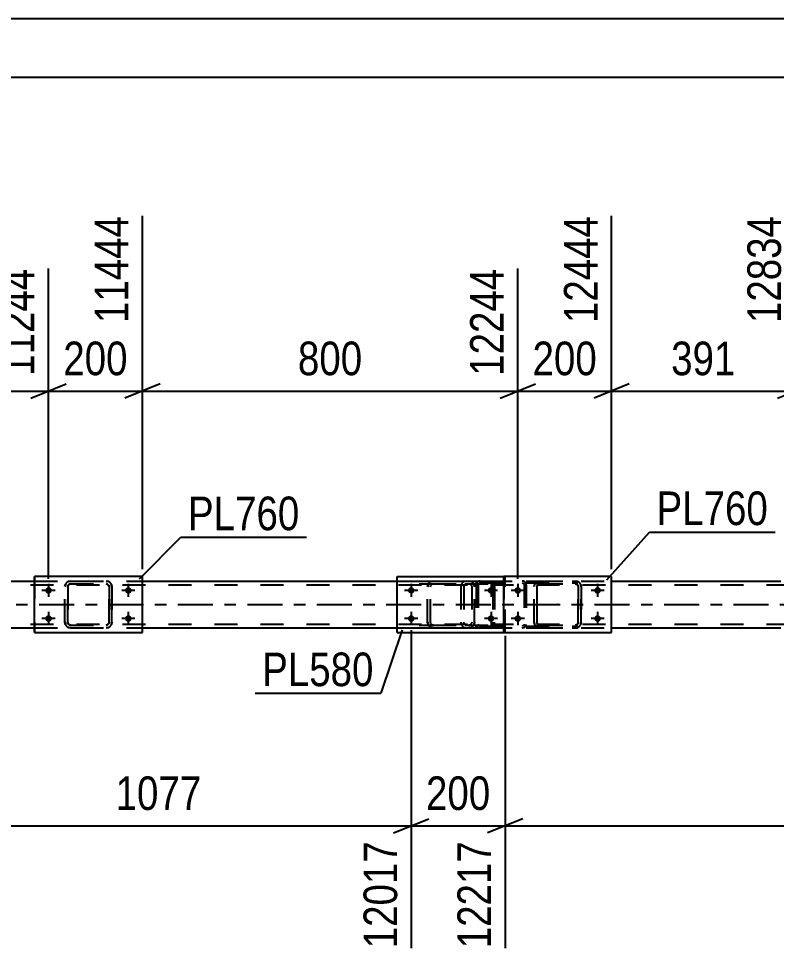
# Model space of a CAD drawing. Header units: millimetres. Extents: x -598 to 243, y -441 to 153.
# Drawn here: x -106.7 to -42.1, y 73.1 to 153 of the extents above; entities that cross this region are included whole.
import ezdxf

# ---------------------------------------------------------------- set-up
doc = ezdxf.new("R2010")
doc.units = ezdxf.units.MM
doc.linetypes.add('DXK_LINE_DOT2', pattern=[3.9198, 1.9599, -1.9599])
doc.linetypes.add('DXK_LINE_DOT3', pattern=[5.9187, 2.979, -0.9799, 0.9799, -0.9799])
doc.styles.add('Arial Narrow', font='ARIALN.TTF', dxfattribs={"height": 0.2})

# ---------------------------------------------------------------- blocks, each defined once
blk = doc.blocks.new('Unknown-318889849-1133')
at = {"color": 5, "linetype": 'Continuous'}
for p, q in [((243.023, 152.993), (-597.977, 152.993)), ((238.023, 147.993), (-592.977, 147.993))]:
    blk.add_line(p, q, dxfattribs=at)
blk = doc.blocks.new('Part-318889849-64230 - 64094')
at = {"color": 2, "linetype": 'Continuous'}
for p, q in [((-105.34, 100.637), (-105.34, 105.437)), ((-105.34, 105.437), (-105.34, 105.437)), ((-96.14, 105.437), (-105.34, 105.437)), ((-96.14, 100.637), (-96.14, 105.437)), ((-105.34, 100.637), (-105.34, 100.637)), ((-105.34, 100.637), (-96.14, 100.637))]:
    blk.add_line(p, q, dxfattribs=at)
at = {"color": 7, "linetype": 'DXK_LINE_DOT2'}
for p, q in [((-105.34, 105.437), (-105.34, 100.637)), ((-105.34, 105.437), (-105.34, 105.437)), ((-96.14, 100.637), (-96.14, 105.437)), ((-105.34, 100.637), (-105.34, 100.637))]:
    blk.add_line(p, q, dxfattribs=at)
blk = doc.blocks.new('Part-318889849-64102 - 64094')
at = {"color": 7, "linetype": 'DXK_LINE_DOT2'}
for p, q in [((-513.338, 104.717), (-1.547, 104.717)), ((-105.34, 105.037), (-96.14, 105.037)), ((-74.428, 105.037), (-56.146, 105.037)), ((-513.338, 101.357), (-1.547, 101.357)), ((-105.34, 101.037), (-96.14, 101.037)), ((-74.428, 101.037), (-56.146, 101.037))]:
    blk.add_line(p, q, dxfattribs=at)
at = {"color": 2, "linetype": 'Continuous'}
for p, q in [((-116.309, 105.037), (-105.34, 105.037)), ((-96.14, 105.037), (-74.428, 105.037)), ((-56.146, 105.037), (-41.716, 105.037)), ((-116.309, 101.037), (-105.34, 101.037)), ((-96.14, 101.037), (-74.428, 101.037)), ((-56.146, 101.037), (-41.716, 101.037))]:
    blk.add_line(p, q, dxfattribs=at)
at = {"color": 7, "linetype": 'DXK_LINE_DOT3'}
blk.add_line((-513.338, 103.037), (-1.547, 103.037), dxfattribs=at)
blk = doc.blocks.new('Part-318889849-64194 - 64094')
at = {"color": 7, "linetype": 'DXK_LINE_DOT2'}
for p, q in [((-71.828, 104.556), (-71.792, 104.74)), ((-71.792, 104.74), (-71.828, 104.556)), ((-71.588, 104.556), (-71.57, 104.648)), ((-71.57, 104.648), (-71.518, 104.726)), ((-71.532, 105), (-71.348, 105.036)), ((-71.348, 105.036), (-71.532, 105)), ((-71.518, 104.726), (-71.44, 104.778)), ((-71.44, 104.778), (-71.348, 104.796)), ((-71.348, 105.036), (-68.308, 105.036)), ((-71.348, 104.796), (-68.308, 104.796)), ((-68.308, 105.036), (-68.125, 105)), ((-68.125, 105), (-68.308, 105.036)), ((-68.308, 104.796), (-68.217, 104.778)), ((-68.217, 104.778), (-68.139, 104.726)), ((-68.139, 104.726), (-68.087, 104.648)), ((-68.087, 104.648), (-68.068, 104.556)), ((-67.865, 104.74), (-67.828, 104.556)), ((-67.828, 104.556), (-67.865, 104.74)), ((-71.828, 101.516), (-71.828, 104.556)), ((-71.588, 101.516), (-71.588, 104.556)), ((-68.068, 104.556), (-68.068, 101.516)), ((-67.828, 101.516), (-67.828, 104.556)), ((-71.792, 101.333), (-71.828, 101.516)), ((-71.828, 101.516), (-71.792, 101.333)), ((-71.57, 101.425), (-71.588, 101.516)), ((-68.068, 101.516), (-68.087, 101.425)), ((-67.828, 101.516), (-67.865, 101.333)), ((-67.865, 101.333), (-67.828, 101.516)), ((-71.518, 101.347), (-71.57, 101.425)), ((-71.348, 101.036), (-71.532, 101.073)), ((-71.532, 101.073), (-71.348, 101.036)), ((-71.44, 101.295), (-71.518, 101.347)), ((-71.348, 101.276), (-71.44, 101.295)), ((-71.348, 101.276), (-68.308, 101.276)), ((-71.348, 101.036), (-68.308, 101.036)), ((-68.217, 101.295), (-68.308, 101.276)), ((-68.125, 101.073), (-68.308, 101.036)), ((-68.308, 101.036), (-68.125, 101.073)), ((-68.139, 101.347), (-68.217, 101.295)), ((-68.087, 101.425), (-68.139, 101.347))]:
    blk.add_line(p, q, dxfattribs=at)
at = {"color": 7, "linetype": 'DXK_LINE_DOT3'}
blk.add_line((-69.828, 103.036), (-69.828, 103.036), dxfattribs=at)
at = {"color": 7, "linetype": 'DXK_LINE_DOT2'}
for centre, start, end in [((-71.348, 104.556), 112.5, 157.5), ((-71.348, 104.556), 112.5, 157.5), ((-68.308, 104.556), 22.5, 67.5), ((-68.308, 104.556), 22.5, 67.5), ((-71.348, 101.516), 202.5, 247.5), ((-71.348, 101.516), 202.5, 247.5), ((-68.308, 101.516), 292.5, 337.5), ((-68.308, 101.516), 292.5, 337.5)]:
    blk.add_arc(centre, 0.48, start, end, dxfattribs=at)
blk = doc.blocks.new('Part-318889849-64195 - 64094')
at = {"color": 2, "linetype": 'Continuous'}
for p, q in [((-74.428, 105.436), (-65.346, 105.436)), ((-74.428, 100.636), (-74.428, 105.436)), ((-74.428, 100.636), (-65.346, 100.636))]:
    blk.add_line(p, q, dxfattribs=at)
at = {"color": 7, "linetype": 'DXK_LINE_DOT2'}
for p, q in [((-65.346, 105.436), (-65.228, 105.436)), ((-65.228, 100.636), (-65.228, 105.436)), ((-65.346, 100.636), (-65.228, 100.636))]:
    blk.add_line(p, q, dxfattribs=at)
blk = doc.blocks.new('Part-318889849-64229 - 64094')
at = {"color": 7, "linetype": 'DXK_LINE_DOT2'}
for p, q in [((-102.745, 104.557), (-102.708, 104.74)), ((-102.704, 104.74), (-102.74, 104.557)), ((-102.487, 104.648), (-102.505, 104.557)), ((-102.5, 104.557), (-102.482, 104.648)), ((-102.434, 104.726), (-102.487, 104.648)), ((-102.482, 104.648), (-102.43, 104.726)), ((-102.448, 105), (-102.265, 105.037)), ((-102.448, 105), (-102.444, 105)), ((-102.26, 105.037), (-102.444, 105)), ((-102.357, 104.778), (-102.434, 104.726)), ((-102.43, 104.726), (-102.352, 104.778)), ((-102.265, 104.797), (-102.357, 104.778)), ((-102.352, 104.778), (-102.26, 104.797)), ((-102.265, 105.037), (-99.22, 105.037)), ((-102.265, 104.797), (-99.22, 104.797)), ((-99.225, 105.037), (-99.041, 105)), ((-99.133, 104.778), (-99.225, 104.797)), ((-99.036, 105), (-99.22, 105.037)), ((-99.22, 104.797), (-99.128, 104.778)), ((-99.133, 104.778), (-99.128, 104.778)), ((-99.055, 104.726), (-99.133, 104.778)), ((-99.128, 104.778), (-99.05, 104.726)), ((-99.003, 104.648), (-99.055, 104.726)), ((-99.05, 104.726), (-98.998, 104.648)), ((-98.985, 104.557), (-99.003, 104.648)), ((-98.998, 104.648), (-98.98, 104.557)), ((-98.781, 104.74), (-98.745, 104.557)), ((-98.74, 104.557), (-98.777, 104.74)), ((-102.745, 104.557), (-102.74, 104.557)), ((-102.745, 101.517), (-102.745, 104.557)), ((-102.74, 101.517), (-102.74, 104.557)), ((-102.5, 104.557), (-102.505, 104.557)), ((-102.505, 104.557), (-102.505, 101.517)), ((-102.5, 101.517), (-102.5, 104.557)), ((-98.98, 104.557), (-98.985, 104.557)), ((-98.985, 104.557), (-98.985, 101.517)), ((-98.98, 101.517), (-98.98, 104.557)), ((-98.74, 104.557), (-98.745, 104.557)), ((-98.745, 104.557), (-98.745, 101.517)), ((-98.74, 101.517), (-98.74, 104.557)), ((-102.74, 101.517), (-102.745, 101.517)), ((-102.708, 101.333), (-102.745, 101.517)), ((-102.74, 101.517), (-102.704, 101.333)), ((-102.505, 101.517), (-102.5, 101.517)), ((-102.505, 101.517), (-102.487, 101.425)), ((-102.482, 101.425), (-102.5, 101.517)), ((-99.003, 101.425), (-98.985, 101.517)), ((-98.98, 101.517), (-98.998, 101.425)), ((-98.985, 101.517), (-98.98, 101.517)), ((-98.745, 101.517), (-98.781, 101.333)), ((-98.777, 101.333), (-98.74, 101.517)), ((-98.745, 101.517), (-98.74, 101.517)), ((-102.487, 101.425), (-102.434, 101.347)), ((-102.43, 101.347), (-102.482, 101.425)), ((-102.448, 101.073), (-102.444, 101.073)), ((-102.265, 101.037), (-102.448, 101.073)), ((-102.444, 101.073), (-102.26, 101.037)), ((-102.434, 101.347), (-102.357, 101.295)), ((-102.352, 101.295), (-102.43, 101.347)), ((-102.357, 101.295), (-102.265, 101.277)), ((-102.26, 101.277), (-102.352, 101.295)), ((-102.265, 101.277), (-99.22, 101.277)), ((-102.265, 101.037), (-99.22, 101.037)), ((-99.225, 101.277), (-99.133, 101.295)), ((-99.041, 101.073), (-99.225, 101.037)), ((-99.128, 101.295), (-99.22, 101.277)), ((-99.22, 101.037), (-99.036, 101.073)), ((-99.133, 101.295), (-99.055, 101.347)), ((-99.133, 101.295), (-99.128, 101.295)), ((-99.05, 101.347), (-99.128, 101.295)), ((-99.055, 101.347), (-99.003, 101.425)), ((-98.998, 101.425), (-99.05, 101.347))]:
    blk.add_line(p, q, dxfattribs=at)
at = {"color": 7, "linetype": 'DXK_LINE_DOT3'}
blk.add_line((-100.737, 103.037), (-100.748, 103.037), dxfattribs=at)
at = {"color": 7, "linetype": 'DXK_LINE_DOT2'}
for centre, start, end in [((-102.265, 104.557), 112.5, 157.5), ((-102.26, 104.557), 112.5, 157.5), ((-99.225, 104.557), 22.5, 67.5), ((-99.22, 104.557), 22.5, 67.5), ((-102.265, 101.517), 202.5, 247.5), ((-102.26, 101.517), 202.5, 247.5), ((-99.225, 101.517), 292.5, 337.5), ((-99.22, 101.517), 292.5, 337.5)]:
    blk.add_arc(centre, 0.48, start, end, dxfattribs=at)
blk = doc.blocks.new('Part-318889849-64231 - 64094')
at = {"color": 7, "linetype": 'DXK_LINE_DOT2'}
for p, q in [((-62.75, 104.557), (-62.714, 104.74)), ((-62.709, 104.74), (-62.746, 104.557)), ((-62.492, 104.648), (-62.51, 104.557)), ((-62.506, 104.557), (-62.488, 104.648)), ((-62.44, 104.726), (-62.492, 104.648)), ((-62.488, 104.648), (-62.436, 104.726)), ((-62.454, 105), (-62.27, 105.037)), ((-62.454, 105), (-62.45, 105)), ((-62.266, 105.037), (-62.45, 105)), ((-62.362, 104.778), (-62.44, 104.726)), ((-62.436, 104.726), (-62.358, 104.778)), ((-62.27, 104.797), (-62.362, 104.778)), ((-62.358, 104.778), (-62.266, 104.797)), ((-62.27, 105.037), (-59.226, 105.037)), ((-62.27, 104.797), (-59.226, 104.797)), ((-59.23, 105.037), (-59.047, 105)), ((-59.139, 104.778), (-59.23, 104.797)), ((-59.042, 105), (-59.226, 105.037)), ((-59.226, 104.797), (-59.134, 104.778)), ((-59.139, 104.778), (-59.134, 104.778)), ((-59.061, 104.726), (-59.139, 104.778)), ((-59.134, 104.778), (-59.056, 104.726)), ((-59.009, 104.648), (-59.061, 104.726)), ((-59.056, 104.726), (-59.004, 104.648)), ((-58.99, 104.557), (-59.009, 104.648)), ((-59.004, 104.648), (-58.986, 104.557)), ((-58.787, 104.74), (-58.75, 104.557)), ((-58.746, 104.557), (-58.782, 104.74)), ((-62.75, 104.557), (-62.746, 104.557)), ((-62.75, 101.517), (-62.75, 104.557)), ((-62.746, 101.517), (-62.746, 104.557)), ((-62.506, 104.557), (-62.51, 104.557)), ((-62.51, 104.557), (-62.51, 101.517)), ((-62.506, 101.517), (-62.506, 104.557)), ((-58.986, 104.557), (-58.99, 104.557)), ((-58.99, 104.557), (-58.99, 101.517)), ((-58.986, 101.517), (-58.986, 104.557)), ((-58.746, 104.557), (-58.75, 104.557)), ((-58.75, 104.557), (-58.75, 101.517)), ((-58.746, 101.517), (-58.746, 104.557)), ((-62.746, 101.517), (-62.75, 101.517)), ((-62.714, 101.333), (-62.75, 101.517)), ((-62.746, 101.517), (-62.709, 101.333)), ((-62.51, 101.517), (-62.506, 101.517)), ((-62.51, 101.517), (-62.492, 101.425)), ((-62.488, 101.425), (-62.506, 101.517)), ((-59.009, 101.425), (-58.99, 101.517)), ((-58.986, 101.517), (-59.004, 101.425)), ((-58.99, 101.517), (-58.986, 101.517)), ((-58.75, 101.517), (-58.787, 101.333)), ((-58.782, 101.333), (-58.746, 101.517)), ((-58.75, 101.517), (-58.746, 101.517)), ((-62.492, 101.425), (-62.44, 101.347)), ((-62.436, 101.347), (-62.488, 101.425)), ((-62.454, 101.073), (-62.45, 101.073)), ((-62.27, 101.037), (-62.454, 101.073)), ((-62.45, 101.073), (-62.266, 101.037)), ((-62.44, 101.347), (-62.362, 101.295)), ((-62.358, 101.295), (-62.436, 101.347)), ((-62.362, 101.295), (-62.27, 101.277)), ((-62.266, 101.277), (-62.358, 101.295)), ((-62.27, 101.277), (-59.226, 101.277)), ((-62.27, 101.037), (-59.226, 101.037)), ((-59.23, 101.277), (-59.139, 101.295)), ((-59.047, 101.073), (-59.23, 101.037)), ((-59.134, 101.295), (-59.226, 101.277)), ((-59.226, 101.037), (-59.042, 101.073)), ((-59.139, 101.295), (-59.061, 101.347)), ((-59.139, 101.295), (-59.134, 101.295)), ((-59.056, 101.347), (-59.134, 101.295)), ((-59.061, 101.347), (-59.009, 101.425)), ((-59.004, 101.425), (-59.056, 101.347))]:
    blk.add_line(p, q, dxfattribs=at)
at = {"color": 7, "linetype": 'DXK_LINE_DOT3'}
blk.add_line((-60.743, 103.037), (-60.754, 103.037), dxfattribs=at)
at = {"color": 7, "linetype": 'DXK_LINE_DOT2'}
for centre, start, end in [((-62.27, 104.557), 112.5, 157.5), ((-62.266, 104.557), 112.5, 157.5), ((-59.23, 104.557), 22.5, 67.5), ((-59.226, 104.557), 22.5, 67.5), ((-62.27, 101.517), 202.5, 247.5), ((-62.266, 101.517), 202.5, 247.5), ((-59.23, 101.517), 292.5, 337.5), ((-59.226, 101.517), 292.5, 337.5)]:
    blk.add_arc(centre, 0.48, start, end, dxfattribs=at)
blk = doc.blocks.new('Part-318889849-64232 - 64094')
at = {"color": 2, "linetype": 'Continuous'}
for p, q in [((-65.346, 100.637), (-65.346, 105.437)), ((-65.346, 105.437), (-65.346, 105.437)), ((-56.146, 105.437), (-65.346, 105.437)), ((-56.146, 100.637), (-56.146, 105.437)), ((-65.346, 100.637), (-65.346, 100.637)), ((-65.346, 100.637), (-56.146, 100.637))]:
    blk.add_line(p, q, dxfattribs=at)
at = {"color": 7, "linetype": 'DXK_LINE_DOT2'}
for p, q in [((-65.346, 105.437), (-65.346, 100.637)), ((-65.346, 105.437), (-65.346, 105.437)), ((-56.146, 100.637), (-56.146, 105.437)), ((-65.346, 100.637), (-65.346, 100.637))]:
    blk.add_line(p, q, dxfattribs=at)
blk = doc.blocks.new('Part-318889849-64264 - 64094')
at = {"color": 7, "linetype": 'DXK_LINE_DOT2'}
for p, q in [((-67.656, 104.839), (-67.682, 104.717)), ((-67.682, 104.717), (-67.682, 101.357)), ((-67.512, 104.717), (-67.499, 104.778)), ((-67.512, 104.717), (-67.512, 101.357)), ((-67.499, 104.778), (-67.462, 104.83)), ((-67.342, 105.037), (-67.472, 105.012)), ((-67.462, 104.83), (-67.407, 104.864)), ((-67.407, 104.864), (-67.342, 104.877)), ((-67.342, 105.037), (-59.041, 105.037)), ((-67.342, 104.877), (-59.041, 104.877)), ((-63.636, 105.012), (-63.766, 105.037)), ((-63.766, 104.877), (-63.701, 104.864)), ((-63.701, 104.864), (-63.646, 104.83)), ((-63.646, 104.83), (-63.609, 104.778)), ((-63.609, 104.778), (-63.596, 104.717)), ((-63.596, 104.717), (-63.596, 101.357)), ((-63.425, 104.717), (-63.451, 104.839)), ((-63.425, 104.717), (-63.425, 101.357)), ((-67.682, 101.357), (-67.656, 101.234)), ((-67.499, 101.295), (-67.512, 101.357)), ((-67.462, 101.243), (-67.499, 101.295)), ((-67.472, 101.061), (-67.342, 101.037)), ((-67.407, 101.209), (-67.462, 101.243)), ((-67.342, 101.197), (-67.407, 101.209)), ((-67.342, 101.197), (-59.041, 101.197)), ((-67.342, 101.037), (-59.041, 101.037)), ((-63.701, 101.209), (-63.766, 101.197)), ((-63.766, 101.037), (-63.636, 101.061)), ((-63.646, 101.243), (-63.701, 101.209)), ((-63.609, 101.295), (-63.646, 101.243)), ((-63.596, 101.357), (-63.609, 101.295)), ((-63.451, 101.234), (-63.425, 101.357))]:
    blk.add_line(p, q, dxfattribs=at)
for centre, start, end in [((-67.355, 104.703), 110.75831, 155.68004), ((-63.753, 104.703), 24.31996, 69.24168), ((-67.355, 101.37), 204.31996, 249.24168), ((-63.753, 101.37), 290.75831, 335.68004)]:
    blk.add_arc(centre, 0.331, start, end, dxfattribs=at)
blk = doc.blocks.new('Part-318889849-64269 - 64094')
at = {"color": 7, "linetype": 'DXK_LINE_DOT2'}
for p, q in [((-72.544, 105.037), (-66.406, 105.037)), ((-72.544, 104.797), (-66.406, 104.797)), ((-68.972, 104.692), (-69, 104.557)), ((-68.962, 104.74), (-68.972, 104.692)), ((-68.749, 104.557), (-68.729, 104.648)), ((-68.729, 104.648), (-68.675, 104.726)), ((-68.497, 105.037), (-68.69, 105)), ((-68.675, 104.726), (-68.593, 104.778)), ((-68.593, 104.778), (-68.497, 104.797)), ((-67.682, 105.037), (-67.682, 104.797)), ((-66.302, 105), (-66.406, 105.037)), ((-66.406, 104.797), (-66.354, 104.778)), ((-66.354, 104.778), (-66.31, 104.726)), ((-66.31, 104.726), (-66.281, 104.648)), ((-66.214, 104.896), (-66.302, 105)), ((-66.281, 104.648), (-66.27, 104.557)), ((-66.156, 104.74), (-66.214, 104.896)), ((-66.135, 104.557), (-66.156, 104.74)), ((-69, 104.557), (-69, 101.517)), ((-68.749, 104.557), (-68.749, 101.517)), ((-66.27, 104.557), (-66.27, 101.517)), ((-66.135, 104.557), (-66.135, 101.517)), ((-69, 101.517), (-68.993, 101.484)), ((-68.993, 101.484), (-68.972, 101.381)), ((-68.729, 101.425), (-68.749, 101.517)), ((-66.281, 101.425), (-66.27, 101.517)), ((-66.156, 101.333), (-66.135, 101.517)), ((-72.544, 101.277), (-66.406, 101.277)), ((-72.544, 101.037), (-66.406, 101.037)), ((-68.972, 101.381), (-68.962, 101.333)), ((-68.675, 101.347), (-68.729, 101.425)), ((-68.69, 101.073), (-68.497, 101.037)), ((-68.593, 101.295), (-68.675, 101.347)), ((-68.497, 101.277), (-68.593, 101.295)), ((-67.682, 101.037), (-67.682, 101.277)), ((-66.354, 101.295), (-66.406, 101.277)), ((-66.406, 101.037), (-66.302, 101.073)), ((-66.31, 101.347), (-66.354, 101.295)), ((-66.31, 101.347), (-66.297, 101.381)), ((-66.302, 101.073), (-66.214, 101.177)), ((-66.297, 101.381), (-66.281, 101.425)), ((-66.214, 101.177), (-66.202, 101.209)), ((-66.202, 101.209), (-66.156, 101.333))]:
    blk.add_line(p, q, dxfattribs=at)
for centre, start, end in [((-68.512, 104.541), 111.1941, 156.15059), ((-68.512, 101.532), 203.84941, 248.8059)]:
    blk.add_arc(centre, 0.492, start, end, dxfattribs=at)
blk = doc.blocks.new('Bolt-318889849-64288 - 64094')
at = {"linetype": 'Continuous'}
for points in [[(-73.228, 103.956, -1), (-73.228, 104.516, -1)], [(-66.428, 103.956, -1), (-66.428, 104.516, -1)], [(-73.228, 101.556, -1), (-73.228, 102.116, -1)], [(-66.428, 101.556, -1), (-66.428, 102.116, -1)]]:
    blk.add_hatch(color=1, dxfattribs=at).paths.add_polyline_path(points)
at = {"color": 1, "linetype": 'Continuous'}
for p, q in [((-73.228, 104.796), (-73.228, 103.676)), ((-66.428, 104.796), (-66.428, 103.676)), ((-72.668, 104.236), (-73.788, 104.236)), ((-65.868, 104.236), (-66.988, 104.236)), ((-73.228, 102.396), (-73.228, 101.276)), ((-66.428, 102.396), (-66.428, 101.276)), ((-72.668, 101.836), (-73.788, 101.836)), ((-65.868, 101.836), (-66.988, 101.836))]:
    blk.add_line(p, q, dxfattribs=at)
blk = doc.blocks.new('Bolt-318889849-64302 - 64094')
at = {"linetype": 'Continuous'}
for points in [[(-104.42, 104.237), (-104.414, 104.295), (-104.396, 104.35), (-104.367, 104.401), (-104.327, 104.445), (-104.28, 104.479), (-104.227, 104.503), (-104.169, 104.515), (-104.111, 104.515), (-104.053, 104.503), (-104, 104.479), (-103.953, 104.445), (-103.913, 104.401), (-103.884, 104.35), (-103.866, 104.295), (-103.86, 104.237), (-103.866, 104.178), (-103.884, 104.123), (-103.913, 104.072), (-103.953, 104.028), (-104, 103.994), (-104.053, 103.97), (-104.111, 103.958), (-104.169, 103.958), (-104.227, 103.97), (-104.28, 103.994), (-104.327, 104.028), (-104.367, 104.072), (-104.396, 104.123), (-104.414, 104.178)], [(-97.62, 104.237), (-97.614, 104.295), (-97.596, 104.35), (-97.567, 104.401), (-97.527, 104.445), (-97.48, 104.479), (-97.427, 104.503), (-97.369, 104.515), (-97.311, 104.515), (-97.253, 104.503), (-97.2, 104.479), (-97.153, 104.445), (-97.113, 104.401), (-97.084, 104.35), (-97.066, 104.295), (-97.06, 104.237), (-97.066, 104.178), (-97.084, 104.123), (-97.113, 104.072), (-97.153, 104.028), (-97.2, 103.994), (-97.253, 103.97), (-97.311, 103.958), (-97.369, 103.958), (-97.427, 103.97), (-97.48, 103.994), (-97.527, 104.028), (-97.567, 104.072), (-97.596, 104.123), (-97.614, 104.178)], [(-104.42, 101.837), (-104.414, 101.895), (-104.396, 101.95), (-104.367, 102.001), (-104.327, 102.045), (-104.28, 102.079), (-104.227, 102.103), (-104.169, 102.115), (-104.111, 102.115), (-104.053, 102.103), (-104, 102.079), (-103.953, 102.045), (-103.913, 102.001), (-103.884, 101.95), (-103.866, 101.895), (-103.86, 101.837), (-103.866, 101.778), (-103.884, 101.723), (-103.913, 101.672), (-103.953, 101.628), (-104, 101.594), (-104.053, 101.57), (-104.111, 101.558), (-104.169, 101.558), (-104.227, 101.57), (-104.28, 101.594), (-104.327, 101.628), (-104.367, 101.672), (-104.396, 101.723), (-104.414, 101.778)], [(-97.62, 101.837), (-97.614, 101.895), (-97.596, 101.95), (-97.567, 102.001), (-97.527, 102.045), (-97.48, 102.079), (-97.427, 102.103), (-97.369, 102.115), (-97.311, 102.115), (-97.253, 102.103), (-97.2, 102.079), (-97.153, 102.045), (-97.113, 102.001), (-97.084, 101.95), (-97.066, 101.895), (-97.06, 101.837), (-97.066, 101.778), (-97.084, 101.723), (-97.113, 101.672), (-97.153, 101.628), (-97.2, 101.594), (-97.253, 101.57), (-97.311, 101.558), (-97.369, 101.558), (-97.427, 101.57), (-97.48, 101.594), (-97.527, 101.628), (-97.567, 101.672), (-97.596, 101.723), (-97.614, 101.778)]]:
    blk.add_hatch(color=1, dxfattribs=at).paths.add_polyline_path(points)
at = {"color": 1, "linetype": 'Continuous'}
for p, q in [((-104.14, 104.797), (-104.14, 103.677)), ((-97.34, 104.797), (-97.34, 103.677)), ((-103.58, 104.237), (-104.7, 104.237)), ((-96.78, 104.237), (-97.9, 104.237)), ((-104.14, 102.397), (-104.14, 101.277)), ((-97.34, 102.397), (-97.34, 101.277)), ((-103.58, 101.837), (-104.7, 101.837)), ((-96.78, 101.837), (-97.9, 101.837))]:
    blk.add_line(p, q, dxfattribs=at)
blk = doc.blocks.new('Bolt-318889849-64303 - 64094')
at = {"linetype": 'Continuous'}
for points in [[(-64.426, 104.237), (-64.42, 104.295), (-64.401, 104.35), (-64.372, 104.401), (-64.333, 104.445), (-64.286, 104.479), (-64.232, 104.503), (-64.175, 104.515), (-64.116, 104.515), (-64.059, 104.503), (-64.006, 104.479), (-63.958, 104.445), (-63.919, 104.401), (-63.89, 104.35), (-63.872, 104.295), (-63.866, 104.237), (-63.872, 104.178), (-63.89, 104.123), (-63.919, 104.072), (-63.958, 104.028), (-64.006, 103.994), (-64.059, 103.97), (-64.116, 103.958), (-64.175, 103.958), (-64.232, 103.97), (-64.286, 103.994), (-64.333, 104.028), (-64.372, 104.072), (-64.401, 104.123), (-64.42, 104.178)], [(-57.626, 104.237), (-57.62, 104.295), (-57.601, 104.35), (-57.572, 104.401), (-57.533, 104.445), (-57.486, 104.479), (-57.432, 104.503), (-57.375, 104.515), (-57.316, 104.515), (-57.259, 104.503), (-57.206, 104.479), (-57.158, 104.445), (-57.119, 104.401), (-57.09, 104.35), (-57.072, 104.295), (-57.066, 104.237), (-57.072, 104.178), (-57.09, 104.123), (-57.119, 104.072), (-57.158, 104.028), (-57.206, 103.994), (-57.259, 103.97), (-57.316, 103.958), (-57.375, 103.958), (-57.432, 103.97), (-57.486, 103.994), (-57.533, 104.028), (-57.572, 104.072), (-57.601, 104.123), (-57.62, 104.178)], [(-64.426, 101.837), (-64.42, 101.895), (-64.401, 101.95), (-64.372, 102.001), (-64.333, 102.045), (-64.286, 102.079), (-64.232, 102.103), (-64.175, 102.115), (-64.116, 102.115), (-64.059, 102.103), (-64.006, 102.079), (-63.958, 102.045), (-63.919, 102.001), (-63.89, 101.95), (-63.872, 101.895), (-63.866, 101.837), (-63.872, 101.778), (-63.89, 101.723), (-63.919, 101.672), (-63.958, 101.628), (-64.006, 101.594), (-64.059, 101.57), (-64.116, 101.558), (-64.175, 101.558), (-64.232, 101.57), (-64.286, 101.594), (-64.333, 101.628), (-64.372, 101.672), (-64.401, 101.723), (-64.42, 101.778)], [(-57.626, 101.837), (-57.62, 101.895), (-57.601, 101.95), (-57.572, 102.001), (-57.533, 102.045), (-57.486, 102.079), (-57.432, 102.103), (-57.375, 102.115), (-57.316, 102.115), (-57.259, 102.103), (-57.206, 102.079), (-57.158, 102.045), (-57.119, 102.001), (-57.09, 101.95), (-57.072, 101.895), (-57.066, 101.837), (-57.072, 101.778), (-57.09, 101.723), (-57.119, 101.672), (-57.158, 101.628), (-57.206, 101.594), (-57.259, 101.57), (-57.316, 101.558), (-57.375, 101.558), (-57.432, 101.57), (-57.486, 101.594), (-57.533, 101.628), (-57.572, 101.672), (-57.601, 101.723), (-57.62, 101.778)]]:
    blk.add_hatch(color=1, dxfattribs=at).paths.add_polyline_path(points)
at = {"color": 1, "linetype": 'Continuous'}
for p, q in [((-64.146, 104.797), (-64.146, 103.677)), ((-57.346, 104.797), (-57.346, 103.677)), ((-63.586, 104.237), (-64.706, 104.237)), ((-56.786, 104.237), (-57.906, 104.237)), ((-64.146, 102.397), (-64.146, 101.277)), ((-57.346, 102.397), (-57.346, 101.277)), ((-63.586, 101.837), (-64.706, 101.837)), ((-56.786, 101.837), (-57.906, 101.837))]:
    blk.add_line(p, q, dxfattribs=at)
blk = doc.blocks.new('StraightDimension-318889849-64830 - 64094')
at = {"color": 7, "linetype": 'Continuous'}
for p, q in [((-136.14, 106.037), (-136.14, 136.182)), ((-104.14, 105.237), (-104.14, 131.682)), ((-134.64, 121.841), (-137.64, 120.641)), ((-105.64, 120.641), (-102.64, 121.841)), ((-136.14, 121.241), (-104.14, 121.241))]:
    blk.add_line(p, q, dxfattribs=at)
at = {"color": 0}
blk.add_wipeout([(-116.798, 121.991), (-116.798, 126.191), (-123.482, 126.191), (-123.482, 121.991)], dxfattribs=at)
at = {"color": 3, "style": 'Arial Narrow'}
blk.add_text('800', height=2.8633, dxfattribs=at).set_placement((-122.882, 122.591))
at = {"color": 0, "linetype": 'Continuous'}
blk.add_wipeout([(-104.74, 132.282), (-108.94, 132.282), (-108.94, 121.941), (-104.74, 121.941)], dxfattribs=at)
at = {"color": 3, "linetype": 'Continuous', "style": 'Arial Narrow'}
blk.add_text('11244', height=2.8633, rotation=90.00021, dxfattribs=at).set_placement((-105.34, 122.541))
blk = doc.blocks.new('StraightDimension-318889849-64826 - 64094')
at = {"color": 7, "linetype": 'Continuous'}
for p, q in [((-56.146, 106.037), (-56.146, 136.182)), ((-40.516, 105.236), (-40.516, 136.182)), ((-54.646, 121.841), (-57.646, 120.641)), ((-42.016, 120.641), (-39.016, 121.841)), ((-56.146, 121.241), (-40.516, 121.241))]:
    blk.add_line(p, q, dxfattribs=at)
at = {"color": 0}
blk.add_wipeout([(-44.989, 121.991), (-44.989, 126.191), (-51.673, 126.191), (-51.673, 121.991)], dxfattribs=at)
at = {"color": 3, "style": 'Arial Narrow'}
blk.add_text('391', height=2.8633, dxfattribs=at).set_placement((-51.073, 122.591))
at = {"color": 0, "linetype": 'Continuous'}
blk.add_wipeout([(-41.116, 136.782), (-45.316, 136.782), (-45.316, 126.441), (-41.116, 126.441)], dxfattribs=at)
at = {"color": 3, "linetype": 'Continuous', "style": 'Arial Narrow'}
blk.add_text('12834', height=2.8633, rotation=90.00021, dxfattribs=at).set_placement((-41.716, 127.041))
blk = doc.blocks.new('StraightDimension-318889849-64827 - 64094')
at = {"color": 7, "linetype": 'Continuous'}
for p, q in [((-56.146, 106.037), (-56.146, 136.182)), ((-64.146, 105.237), (-64.146, 131.682)), ((-65.646, 120.641), (-62.646, 121.841)), ((-54.646, 121.841), (-57.646, 120.641)), ((-64.146, 121.241), (-56.146, 121.241))]:
    blk.add_line(p, q, dxfattribs=at)
at = {"color": 0}
blk.add_wipeout([(-56.804, 121.991), (-56.804, 126.191), (-63.488, 126.191), (-63.488, 121.991)], dxfattribs=at)
at = {"color": 3, "style": 'Arial Narrow'}
blk.add_text('200', height=2.8633, dxfattribs=at).set_placement((-62.888, 122.591))
at = {"color": 0, "linetype": 'Continuous'}
blk.add_wipeout([(-56.746, 136.782), (-60.946, 136.782), (-60.946, 126.441), (-56.746, 126.441)], dxfattribs=at)
at = {"color": 3, "linetype": 'Continuous', "style": 'Arial Narrow'}
blk.add_text('12444', height=2.8633, rotation=90.00021, dxfattribs=at).set_placement((-57.346, 127.041))
blk = doc.blocks.new('StraightDimension-318889849-64828 - 64094')
at = {"color": 7, "linetype": 'Continuous'}
for p, q in [((-96.14, 106.037), (-96.14, 136.182)), ((-64.146, 105.237), (-64.146, 131.682)), ((-94.64, 121.841), (-97.64, 120.641)), ((-65.646, 120.641), (-62.646, 121.841)), ((-96.14, 121.241), (-64.146, 121.241))]:
    blk.add_line(p, q, dxfattribs=at)
at = {"color": 0}
blk.add_wipeout([(-76.801, 121.991), (-76.801, 126.191), (-83.485, 126.191), (-83.485, 121.991)], dxfattribs=at)
at = {"color": 3, "style": 'Arial Narrow'}
blk.add_text('800', height=2.8633, dxfattribs=at).set_placement((-82.885, 122.591))
at = {"color": 0, "linetype": 'Continuous'}
blk.add_wipeout([(-64.746, 132.282), (-68.946, 132.282), (-68.946, 121.941), (-64.746, 121.941)], dxfattribs=at)
at = {"color": 3, "linetype": 'Continuous', "style": 'Arial Narrow'}
blk.add_text('12244', height=2.8633, rotation=90.00021, dxfattribs=at).set_placement((-65.346, 122.541))
blk = doc.blocks.new('StraightDimension-318889849-66125 - 64094')
at = {"color": 7, "linetype": 'Continuous'}
for p, q in [((-73.228, 100.836), (-73.228, 73.719)), ((-65.228, 100.357), (-65.228, 73.719)), ((-74.728, 83.56), (-71.728, 84.76)), ((-63.728, 84.76), (-66.728, 83.56)), ((-73.228, 84.16), (-65.228, 84.16))]:
    blk.add_line(p, q, dxfattribs=at)
at = {"color": 0}
blk.add_wipeout([(-65.886, 84.91), (-65.886, 89.11), (-72.571, 89.11), (-72.571, 84.91)], dxfattribs=at)
at = {"color": 0, "linetype": 'Continuous'}
blk.add_wipeout([(-65.828, 83.46), (-70.028, 83.46), (-70.028, 73.119), (-65.828, 73.119)], dxfattribs=at)
at = {"color": 3, "style": 'Arial Narrow'}
blk.add_text('200', height=2.8633, dxfattribs=at).set_placement((-71.971, 85.51))
at = {"color": 3, "linetype": 'Continuous', "style": 'Arial Narrow'}
blk.add_text('12217', height=2.8633, rotation=90.00021, dxfattribs=at).set_placement((-66.428, 73.719))
blk = doc.blocks.new('StraightDimension-318889849-64829 - 64094')
at = {"color": 7, "linetype": 'Continuous'}
for p, q in [((-96.14, 106.037), (-96.14, 136.182)), ((-104.14, 105.237), (-104.14, 131.682)), ((-105.64, 120.641), (-102.64, 121.841)), ((-94.64, 121.841), (-97.64, 120.641)), ((-104.14, 121.241), (-96.14, 121.241))]:
    blk.add_line(p, q, dxfattribs=at)
at = {"color": 0}
blk.add_wipeout([(-96.798, 121.991), (-96.798, 126.191), (-103.482, 126.191), (-103.482, 121.991)], dxfattribs=at)
at = {"color": 3, "style": 'Arial Narrow'}
blk.add_text('200', height=2.8633, dxfattribs=at).set_placement((-102.882, 122.591))
at = {"color": 0, "linetype": 'Continuous'}
blk.add_wipeout([(-96.74, 136.782), (-100.94, 136.782), (-100.94, 126.441), (-96.74, 126.441)], dxfattribs=at)
at = {"color": 3, "linetype": 'Continuous', "style": 'Arial Narrow'}
blk.add_text('11444', height=2.8633, rotation=90.00021, dxfattribs=at).set_placement((-97.34, 127.041))
blk = doc.blocks.new('StraightDimension-318889849-66124 - 64094')
at = {"color": 7, "linetype": 'Continuous'}
for p, q in [((28.933, 100.836), (28.933, 73.719)), ((-65.228, 100.357), (-65.228, 73.719)), ((-63.728, 84.76), (-66.728, 83.56)), ((27.433, 83.56), (30.433, 84.76)), ((-65.228, 84.16), (28.933, 84.16))]:
    blk.add_line(p, q, dxfattribs=at)
at = {"color": 0}
blk.add_wipeout([(-13.892, 84.91), (-13.892, 89.11), (-22.404, 89.11), (-22.404, 84.91)], dxfattribs=at)
at = {"color": 3, "style": 'Arial Narrow'}
blk.add_text('2354', height=2.8633, dxfattribs=at).set_placement((-21.804, 85.51))
at = {"color": 0, "linetype": 'Continuous'}
blk.add_wipeout([(28.333, 83.46), (24.133, 83.46), (24.133, 73.119), (28.333, 73.119)], dxfattribs=at)
at = {"color": 3, "linetype": 'Continuous', "style": 'Arial Narrow'}
blk.add_text('14571', height=2.8633, rotation=90.00021, dxfattribs=at).set_placement((27.733, 73.719))
blk = doc.blocks.new('StraightDimension-318889849-66126 - 64094')
at = {"color": 7, "linetype": 'Continuous'}
for p, q in [((-73.228, 100.836), (-73.228, 73.719)), ((-116.309, 100.037), (-116.309, 73.719)), ((-114.809, 84.76), (-117.809, 83.56)), ((-74.728, 83.56), (-71.728, 84.76)), ((-116.309, 84.16), (-73.228, 84.16))]:
    blk.add_line(p, q, dxfattribs=at)
at = {"color": 0}
blk.add_wipeout([(-90.512, 84.91), (-90.512, 89.11), (-99.025, 89.11), (-99.025, 84.91)], dxfattribs=at)
at = {"color": 3, "style": 'Arial Narrow'}
blk.add_text('1077', height=2.8633, dxfattribs=at).set_placement((-98.425, 85.51))
at = {"color": 0, "linetype": 'Continuous'}
blk.add_wipeout([(-73.828, 83.46), (-78.028, 83.46), (-78.028, 73.119), (-73.828, 73.119)], dxfattribs=at)
at = {"color": 3, "linetype": 'Continuous', "style": 'Arial Narrow'}
blk.add_text('12017', height=2.8633, rotation=90.00021, dxfattribs=at).set_placement((-74.428, 73.719))
blk = doc.blocks.new('Mark-318889849-64540 - 64094')
at = {"color": 30, "linetype": 'Continuous'}
for p in [(-74.013, 100.874), (-86.534, 95.471)]:
    blk.add_line(p, (-75.83, 95.471), dxfattribs=at)
at = {"color": 0}
blk.add_wipeout([(-76.43, 96.071), (-76.43, 99.071), (-85.934, 99.071), (-85.934, 96.071)], dxfattribs=at)
blk.add_wipeout([(-76.43, 96.071), (-76.43, 99.071), (-85.934, 99.071), (-85.934, 96.071)], dxfattribs=at)
at = {"color": 3, "style": 'Arial Narrow'}
blk.add_text('PL580', height=2.8633, dxfattribs=at).set_placement((-85.934, 96.071))
blk = doc.blocks.new('Mark-318889849-64582 - 64094')
at = {"color": 30, "linetype": 'Continuous'}
for p, q in [((-96.389, 105.236), (-92.854, 108.771)), ((-92.854, 108.771), (-82.15, 108.771))]:
    blk.add_line(p, q, dxfattribs=at)
at = {"color": 0}
blk.add_wipeout([(-82.75, 109.371), (-82.75, 112.371), (-92.254, 112.371), (-92.254, 109.371)], dxfattribs=at)
blk.add_wipeout([(-82.75, 109.371), (-82.75, 112.371), (-92.254, 112.371), (-92.254, 109.371)], dxfattribs=at)
at = {"color": 3, "style": 'Arial Narrow'}
blk.add_text('PL760', height=2.8633, dxfattribs=at).set_placement((-92.254, 109.371))
blk = doc.blocks.new('Mark-318889849-64585 - 64094')
at = {"color": 30, "linetype": 'Continuous'}
for p, q in [((-56.57, 105.152), (-52.921, 109.21)), ((-52.921, 109.21), (-42.217, 109.21))]:
    blk.add_line(p, q, dxfattribs=at)
at = {"color": 0}
blk.add_wipeout([(-42.817, 109.81), (-42.817, 112.81), (-52.321, 112.81), (-52.321, 109.81)], dxfattribs=at)
blk.add_wipeout([(-42.817, 109.81), (-42.817, 112.81), (-52.321, 112.81), (-52.321, 109.81)], dxfattribs=at)
at = {"color": 3, "style": 'Arial Narrow'}
blk.add_text('PL760', height=2.8633, dxfattribs=at).set_placement((-52.321, 109.81))

msp = doc.modelspace()

# ---------------------------------------------------------------- block references
for name in ['Unknown-318889849-1133', 'Part-318889849-64230 - 64094', 'Part-318889849-64195 - 64094', 'Part-318889849-64232 - 64094', 'Part-318889849-64102 - 64094', 'Bolt-318889849-64302 - 64094', 'Part-318889849-64229 - 64094', 'Bolt-318889849-64288 - 64094', 'Part-318889849-64269 - 64094', 'Part-318889849-64194 - 64094', 'Part-318889849-64264 - 64094', 'Bolt-318889849-64303 - 64094', 'Part-318889849-64231 - 64094']:
    msp.add_blockref(name, (0, 0))

# ---------------------------------------------------------------- next in the draw order: block references
for name in ['StraightDimension-318889849-64826 - 64094', 'StraightDimension-318889849-64830 - 64094', 'StraightDimension-318889849-66125 - 64094']:
    msp.add_blockref(name, (0, 0))

# ---------------------------------------------------------------- next in the draw order: block references
for name in ['StraightDimension-318889849-64827 - 64094', 'StraightDimension-318889849-66126 - 64094', 'StraightDimension-318889849-66124 - 64094']:
    msp.add_blockref(name, (0, 0))

# ---------------------------------------------------------------- next in the draw order: block references
for name in ['StraightDimension-318889849-64828 - 64094', 'Mark-318889849-64585 - 64094', 'Mark-318889849-64540 - 64094']:
    msp.add_blockref(name, (0, 0))

# ---------------------------------------------------------------- next in the draw order: block references
msp.add_blockref('StraightDimension-318889849-64829 - 64094', (0, 0))

# ---------------------------------------------------------------- next in the draw order: block references
msp.add_blockref('Mark-318889849-64582 - 64094', (0, 0))

doc.saveas('drawing.dxf')
